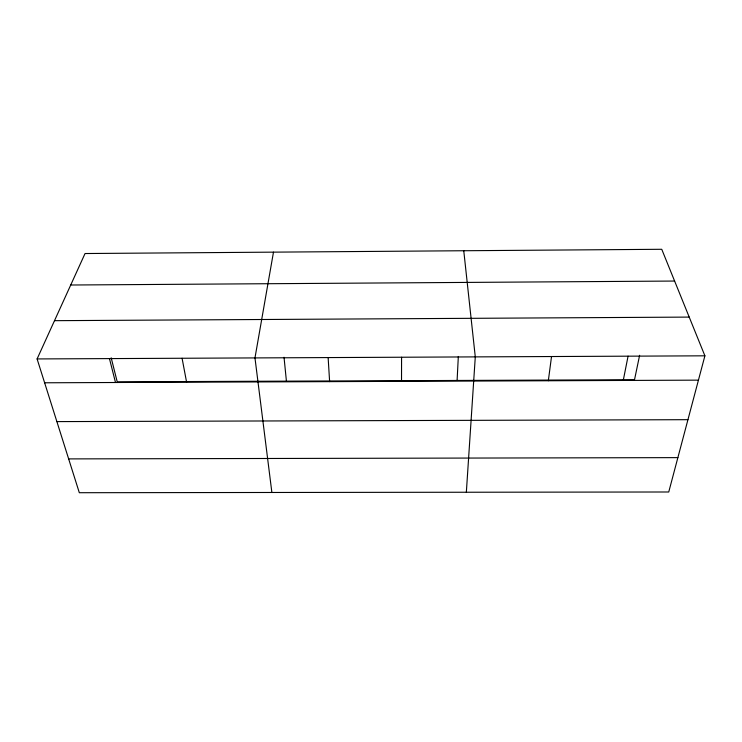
<?xml version="1.0" encoding="UTF-8"?>
<svg xmlns="http://www.w3.org/2000/svg" width="742" height="742" viewBox="0 0 742 742"><rect width="100%" height="100%" fill="white"/><g stroke="black" fill="none" stroke-linecap="round" stroke-linejoin="round"><path stroke-width="1.11" d="M401.524 381.351L401.57 357.236M457.1 380.46L458.333 356.448M466.347 492.243L475.288 356.893L463.759 250.74M548.329 380.757L551.529 356.531M273.483 252.141L254.97 357.913L271.878 492.484M623.243 380.451L628.066 356.179M639.623 355.288L634.521 379.737L117.217 381.833L111.179 357.765M704.9 355.817L668.746 491.992L79.32 492.716L37.1 358.933L85.042 253.532L661.743 249.284L704.9 355.817L37.1 358.933M70.722 285.011L674.608 281.051M54.5 320.674L689.216 317.094M44.631 382.789L698.445 380.145M56.884 421.604L687.945 419.684M68.644 458.899L677.873 457.628M109.454 358.59L115.492 382.501M182.078 358.256L186.604 382.213M284.028 357.264L286.421 381.147M328.131 357.57L329.624 381.638"/></g></svg>
